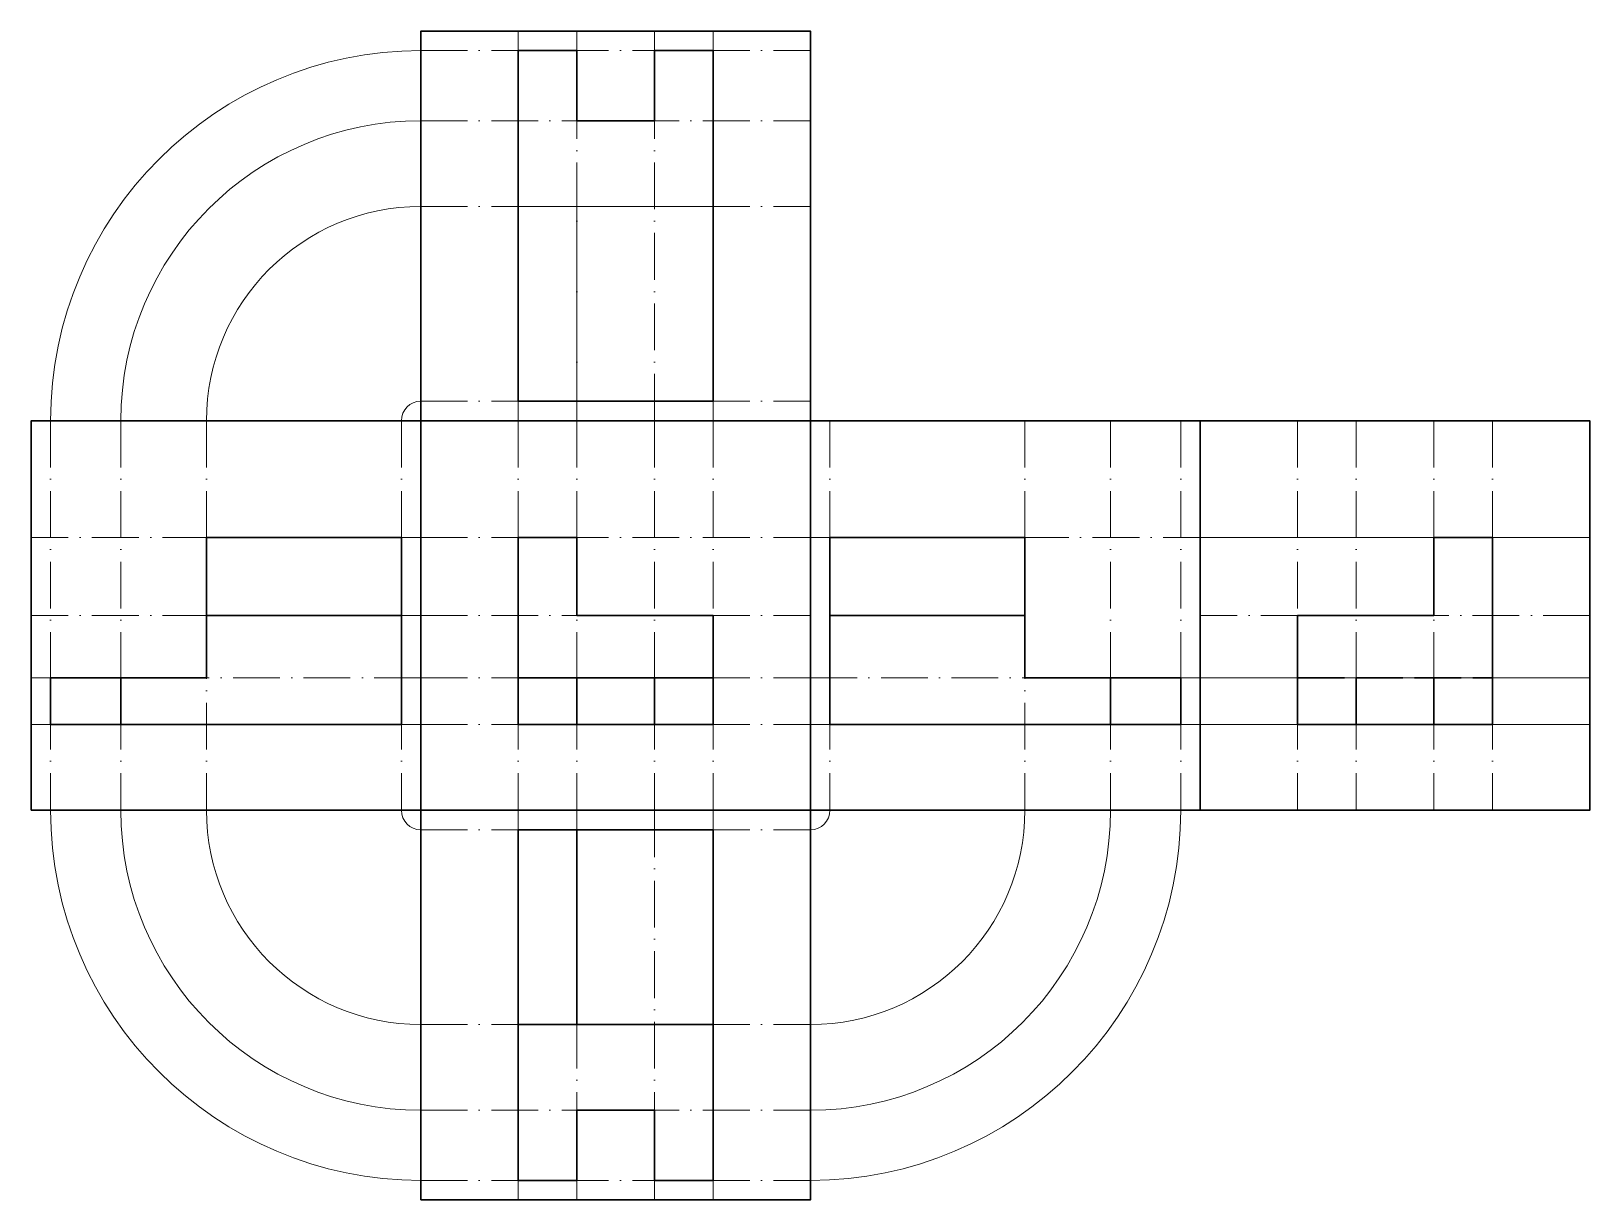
# Model space of a CAD drawing. Header units: millimetres. Extents: x -1088 to 770, y 0 to 479.
# Drawn here: x -1088.1 to -688.1, y 167.8 to 467.8 of the extents above; entities that cross this region are included whole.
import ezdxf

# ---------------------------------------------------------------- set-up
doc = ezdxf.new("R2010")
doc.units = ezdxf.units.MM
doc.linetypes.add('ACAD_ISO02W100', pattern=[15, 12, -3])
doc.linetypes.add('ACAD_ISO10W100', pattern=[18, 12, -3, 0, -3])
for name, color, linetype, lineweight in [('Layer ajutatoarea', 7, 'Continuous', 0), ('Layer ascunse', 140, 'ACAD_ISO02W100', 30), ('Layer axe', 80, 'ACAD_ISO10W100', 15), ('Layer chenar', 230, 'Continuous', 30), ('Layer cote', 130, 'Continuous', 0), ('Layer desen', 154, 'Continuous', 30)]:
    doc.layers.add(name, color=color, linetype=linetype, lineweight=lineweight)

msp = doc.modelspace()

# ---------------------------------------------------------------- linework, layer by layer
at = {"layer": 'Layer ajutatoarea'}
for centre, radius, start, end in [((-988.067, 367.829), 95, 90, 180), ((-988.067, 367.829), 77, 90, 180), ((-988.067, 367.829), 55, 90, 180), ((-988.067, 367.829), 5, 90, 180), ((-988.067, 267.829), 95, 180, 270), ((-988.067, 267.829), 77, 180, 270), ((-988.067, 267.829), 55, 180, 270), ((-988.067, 267.829), 5, 180, 270), ((-888.067, 267.829), 5, 270, 0), ((-888.067, 267.829), 55, 270, 0), ((-888.067, 267.829), 77, 270, 0), ((-888.067, 267.829), 95, 270, 0)]:
    msp.add_arc(centre, radius, start, end, dxfattribs=at)
at = {"layer": 'Layer ascunse'}
for p, q in [((-883.067, 317.829), (-833.067, 317.829)), ((-833.067, 317.829), (-883.067, 317.829)), ((-1065.067, 301.829), (-1065.067, 289.829)), ((-811.067, 301.829), (-811.067, 289.829)), ((-763.067, 301.829), (-713.067, 301.829)), ((-748.067, 301.829), (-748.067, 289.829)), ((-728.067, 301.829), (-728.067, 289.829))]:
    msp.add_line(p, q, dxfattribs=at)
at = {"layer": 'Layer axe'}
for p, q in [((-963.067, 367.829), (-963.067, 467.829)), ((-963.067, 367.829), (-963.067, 467.829)), ((-948.067, 367.829), (-948.067, 467.829)), ((-948.067, 367.829), (-948.067, 467.829)), ((-928.067, 367.829), (-928.067, 467.829)), ((-928.067, 367.829), (-928.067, 467.829)), ((-913.067, 367.829), (-913.067, 467.829)), ((-913.067, 367.829), (-913.067, 467.829)), ((-988.067, 462.829), (-888.067, 462.829)), ((-988.067, 444.829), (-888.067, 444.829)), ((-988.067, 422.829), (-888.067, 422.829)), ((-988.067, 372.829), (-888.067, 372.829)), ((-1083.067, 367.829), (-1083.067, 267.829)), ((-1065.067, 367.829), (-1065.067, 267.829)), ((-1043.067, 367.829), (-1043.067, 267.829)), ((-993.067, 367.829), (-993.067, 267.829)), ((-963.067, 367.829), (-963.067, 267.829)), ((-948.067, 367.829), (-948.067, 267.829)), ((-928.067, 367.829), (-928.067, 267.829)), ((-913.067, 367.829), (-913.067, 267.829)), ((-883.067, 367.829), (-883.067, 267.829)), ((-833.067, 367.829), (-833.067, 267.829)), ((-811.067, 367.829), (-811.067, 267.829)), ((-793.067, 367.829), (-793.067, 267.829)), ((-763.067, 367.829), (-763.067, 267.829)), ((-748.067, 367.829), (-748.067, 267.829)), ((-728.067, 367.829), (-728.067, 267.829)), ((-713.067, 367.829), (-713.067, 267.829)), ((-988.067, 337.829), (-1088.067, 337.829)), ((-988.067, 337.829), (-888.067, 337.829)), ((-888.067, 337.829), (-688.067, 337.829)), ((-888.067, 337.829), (-788.067, 337.829)), ((-688.067, 337.829), (-788.067, 337.829)), ((-988.067, 317.829), (-1088.067, 317.829)), ((-988.067, 317.829), (-888.067, 317.829)), ((-688.067, 317.829), (-788.067, 317.829)), ((-988.067, 301.829), (-1088.067, 301.829)), ((-988.067, 301.829), (-888.067, 301.829)), ((-888.067, 301.829), (-688.067, 301.829)), ((-888.067, 301.829), (-788.067, 301.829)), ((-688.067, 301.829), (-788.067, 301.829)), ((-988.067, 289.829), (-1088.067, 289.829)), ((-988.067, 289.829), (-888.067, 289.829)), ((-888.067, 289.829), (-688.067, 289.829)), ((-888.067, 289.829), (-788.067, 289.829)), ((-688.067, 289.829), (-788.067, 289.829)), ((-963.067, 267.829), (-963.067, 167.829)), ((-948.067, 267.829), (-948.067, 167.829)), ((-928.067, 267.829), (-928.067, 167.829)), ((-913.067, 267.829), (-913.067, 167.829)), ((-988.067, 262.829), (-888.067, 262.829)), ((-988.067, 212.829), (-888.067, 212.829)), ((-988.067, 190.829), (-888.067, 190.829)), ((-988.067, 172.829), (-888.067, 172.829))]:
    msp.add_line(p, q, dxfattribs=at)
at = {"layer": 'Layer chenar'}
for points in [[(-988.067, 367.829), (-888.067, 367.829), (-888.067, 467.829), (-988.067, 467.829)], [(-1088.067, 267.829), (-988.067, 267.829), (-988.067, 367.829), (-1088.067, 367.829)], [(-988.067, 267.829), (-888.067, 267.829), (-888.067, 367.829), (-988.067, 367.829)], [(-888.067, 267.829), (-788.067, 267.829), (-788.067, 367.829), (-888.067, 367.829)], [(-788.067, 267.829), (-688.067, 267.829), (-688.067, 367.829), (-788.067, 367.829)], [(-988.067, 167.829), (-888.067, 167.829), (-888.067, 267.829), (-988.067, 267.829)]]:
    msp.add_lwpolyline(points, close=True, dxfattribs=at)
at = {"layer": 'Layer cote'}
for p, q in [((-913.067, 422.829), (-963.067, 422.829)), ((-948.067, 372.829), (-948.067, 422.829))]:
    msp.add_line(p, q, dxfattribs=at)
at = {"layer": 'Layer desen'}
for p, q in [((-963.067, 422.829), (-963.067, 462.829)), ((-963.067, 462.829), (-948.067, 462.829)), ((-948.067, 462.829), (-948.067, 444.829)), ((-928.067, 444.829), (-928.067, 462.829)), ((-928.067, 462.829), (-913.067, 462.829)), ((-913.067, 462.829), (-913.067, 422.829)), ((-948.067, 444.829), (-928.067, 444.829)), ((-963.067, 422.829), (-963.067, 374.722)), ((-913.067, 372.829), (-913.067, 422.829)), ((-963.067, 374.722), (-963.067, 372.829)), ((-963.067, 372.829), (-913.067, 372.829)), ((-993.067, 337.829), (-1043.067, 337.829)), ((-1043.067, 337.829), (-1043.067, 301.829)), ((-993.067, 289.829), (-993.067, 337.829)), ((-963.067, 301.829), (-963.067, 337.829)), ((-963.067, 337.829), (-948.067, 337.829)), ((-948.067, 337.829), (-948.067, 317.829)), ((-883.067, 289.829), (-883.067, 337.829)), ((-883.067, 337.829), (-833.067, 337.829)), ((-833.067, 337.829), (-833.067, 301.829)), ((-713.067, 337.829), (-728.067, 337.829)), ((-728.067, 337.829), (-728.067, 317.829)), ((-713.067, 301.829), (-713.067, 337.829)), ((-1043.067, 317.829), (-993.067, 317.829)), ((-948.067, 317.829), (-913.067, 317.829)), ((-913.067, 317.829), (-913.067, 301.829)), ((-728.067, 317.829), (-763.067, 317.829)), ((-763.067, 317.829), (-763.067, 301.829)), ((-1083.067, 301.829), (-1083.067, 289.829)), ((-1043.067, 301.829), (-1083.067, 301.829)), ((-963.067, 301.829), (-963.067, 289.829)), ((-913.067, 301.829), (-963.067, 301.829)), ((-948.067, 301.829), (-948.067, 289.829)), ((-928.067, 301.829), (-928.067, 289.829)), ((-913.067, 289.829), (-913.067, 301.829)), ((-833.067, 301.829), (-793.067, 301.829)), ((-793.067, 301.829), (-793.067, 289.829)), ((-763.067, 289.829), (-763.067, 301.829)), ((-713.067, 301.829), (-713.067, 289.829)), ((-1083.067, 289.829), (-993.067, 289.829)), ((-963.067, 289.829), (-913.067, 289.829)), ((-793.067, 289.829), (-883.067, 289.829)), ((-713.067, 289.829), (-763.067, 289.829)), ((-963.067, 260.937), (-963.067, 262.829)), ((-963.067, 262.829), (-913.067, 262.829)), ((-963.067, 212.829), (-963.067, 260.937)), ((-948.067, 262.829), (-948.067, 212.829)), ((-913.067, 262.829), (-913.067, 212.829)), ((-963.067, 212.829), (-963.067, 172.829)), ((-913.067, 212.829), (-963.067, 212.829)), ((-913.067, 172.829), (-913.067, 212.829)), ((-948.067, 172.829), (-948.067, 190.829)), ((-948.067, 190.829), (-928.067, 190.829)), ((-928.067, 190.829), (-928.067, 172.829)), ((-963.067, 172.829), (-948.067, 172.829)), ((-928.067, 172.829), (-913.067, 172.829))]:
    msp.add_line(p, q, dxfattribs=at)

doc.saveas('drawing.dxf')
